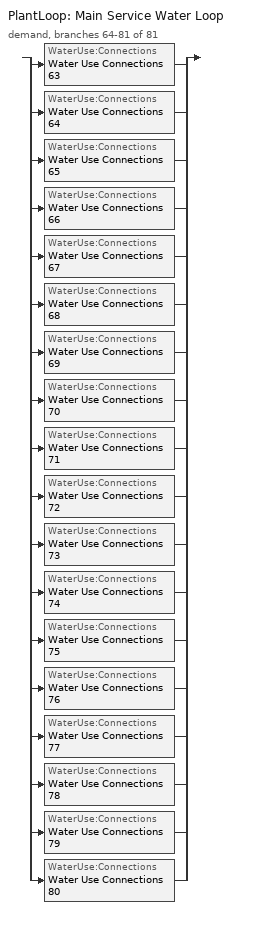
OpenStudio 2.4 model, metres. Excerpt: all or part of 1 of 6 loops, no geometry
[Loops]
PlantLoop 'Main Service Water Loop'
 demand, branches 64-81 of 81: split
  | WaterUse:Connections 'Water Use Connections 63'
  | WaterUse:Connections 'Water Use Connections 64'
  | WaterUse:Connections 'Water Use Connections 65'
  | WaterUse:Connections 'Water Use Connections 66'
  | WaterUse:Connections 'Water Use Connections 67'
  | WaterUse:Connections 'Water Use Connections 68'
  | WaterUse:Connections 'Water Use Connections 69'
  | WaterUse:Connections 'Water Use Connections 70'
  | WaterUse:Connections 'Water Use Connections 71'
  | WaterUse:Connections 'Water Use Connections 72'
  | WaterUse:Connections 'Water Use Connections 73'
  | WaterUse:Connections 'Water Use Connections 74'
  | WaterUse:Connections 'Water Use Connections 75'
  | WaterUse:Connections 'Water Use Connections 76'
  | WaterUse:Connections 'Water Use Connections 77'
  | WaterUse:Connections 'Water Use Connections 78'
  | WaterUse:Connections 'Water Use Connections 79'
  | WaterUse:Connections 'Water Use Connections 80'
[WaterUse:Connections]
Name | Water Use Equipment Name 1
Water Use Connections 63 | G sw apartment Service Water Use 0.15gal/min
Water Use Connections 64 | M n1 apartment Service Water Use 0.15gal/min
Water Use Connections 65 | M n2 apartment Service Water Use 0.15gal/min
Water Use Connections 66 | M ne apartment Service Water Use 0.15gal/min
Water Use Connections 67 | M nw apartment Service Water Use 0.15gal/min
Water Use Connections 68 | M s1 apartment Service Water Use 0.15gal/min
Water Use Connections 69 | M s2 apartment Service Water Use 0.15gal/min
Water Use Connections 70 | M se apartment Service Water Use 0.15gal/min
Water Use Connections 71 | M sw apartment Service Water Use 0.15gal/min
Water Use Connections 72 | Office Service Water Use 0.03gal/min
Water Use Connections 73 | T n1 apartment Service Water Use 0.15gal/min
Water Use Connections 74 | T n2 apartment Service Water Use 0.15gal/min
Water Use Connections 75 | T ne apartment Service Water Use 0.15gal/min
Water Use Connections 76 | T nw apartment Service Water Use 0.15gal/min
Water Use Connections 77 | T s1 apartment Service Water Use 0.15gal/min
Water Use Connections 78 | T s2 apartment Service Water Use 0.15gal/min
Water Use Connections 79 | T se apartment Service Water Use 0.15gal/min
Water Use Connections 80 | T sw apartment Service Water Use 0.15gal/min
[WaterUse:Equipment:Definition]
Name | Peak Flow Rate {m3/s} | Target Temperature Schedule | Sensible Fraction Schedule | Latent Fraction Schedule
G sw apartment Service Water Use Def 0.15gal/min | 9.37419e-06 | Schedule Ruleset 191 | Schedule Ruleset 189 | Schedule Ruleset 190
M n1 apartment Service Water Use Def 0.15gal/min | 9.37419e-06 | Schedule Ruleset 194 | Schedule Ruleset 192 | Schedule Ruleset 193
M n2 apartment Service Water Use Def 0.15gal/min | 9.37419e-06 | Schedule Ruleset 197 | Schedule Ruleset 195 | Schedule Ruleset 196
M ne apartment Service Water Use Def 0.15gal/min | 9.37419e-06 | Schedule Ruleset 200 | Schedule Ruleset 198 | Schedule Ruleset 199
M nw apartment Service Water Use Def 0.15gal/min | 9.37419e-06 | Schedule Ruleset 203 | Schedule Ruleset 201 | Schedule Ruleset 202
M s1 apartment Service Water Use Def 0.15gal/min | 9.37419e-06 | Schedule Ruleset 206 | Schedule Ruleset 204 | Schedule Ruleset 205
M s2 apartment Service Water Use Def 0.15gal/min | 9.37419e-06 | Schedule Ruleset 209 | Schedule Ruleset 207 | Schedule Ruleset 208
M se apartment Service Water Use Def 0.15gal/min | 9.37419e-06 | Schedule Ruleset 212 | Schedule Ruleset 210 | Schedule Ruleset 211
M sw apartment Service Water Use Def 0.15gal/min | 9.37419e-06 | Schedule Ruleset 215 | Schedule Ruleset 213 | Schedule Ruleset 214
Office Service Water Use Def 0.03gal/min | 2.10919e-06 | Schedule Ruleset 218 | Schedule Ruleset 216 | Schedule Ruleset 217
T n1 apartment Service Water Use Def 0.15gal/min | 9.37419e-06 | Schedule Ruleset 221 | Schedule Ruleset 219 | Schedule Ruleset 220
T n2 apartment Service Water Use Def 0.15gal/min | 9.37419e-06 | Schedule Ruleset 224 | Schedule Ruleset 222 | Schedule Ruleset 223
T ne apartment Service Water Use Def 0.15gal/min | 9.37419e-06 | Schedule Ruleset 227 | Schedule Ruleset 225 | Schedule Ruleset 226
T nw apartment Service Water Use Def 0.15gal/min | 9.37419e-06 | Schedule Ruleset 230 | Schedule Ruleset 228 | Schedule Ruleset 229
T s1 apartment Service Water Use Def 0.15gal/min | 9.37419e-06 | Schedule Ruleset 233 | Schedule Ruleset 231 | Schedule Ruleset 232
T s2 apartment Service Water Use Def 0.15gal/min | 9.37419e-06 | Schedule Ruleset 236 | Schedule Ruleset 234 | Schedule Ruleset 235
T se apartment Service Water Use Def 0.15gal/min | 9.37419e-06 | Schedule Ruleset 239 | Schedule Ruleset 237 | Schedule Ruleset 238
T sw apartment Service Water Use Def 0.15gal/min | 9.37419e-06 | Schedule Ruleset 242 | Schedule Ruleset 240 | Schedule Ruleset 241
[WaterUse:Equipment]
Name | Water Use Equipment Definition | Space | Flow Rate Fraction Schedule
G sw apartment Service Water Use 0.15gal/min | G sw apartment Service Water Use Def 0.15gal/min | G SW Apartment | NECB-G-Service Water Heating
M n1 apartment Service Water Use 0.15gal/min | M n1 apartment Service Water Use Def 0.15gal/min | M N1 Apartment | NECB-G-Service Water Heating
M n2 apartment Service Water Use 0.15gal/min | M n2 apartment Service Water Use Def 0.15gal/min | M N2 Apartment | NECB-G-Service Water Heating
M ne apartment Service Water Use 0.15gal/min | M ne apartment Service Water Use Def 0.15gal/min | M NE Apartment | NECB-G-Service Water Heating
M nw apartment Service Water Use 0.15gal/min | M nw apartment Service Water Use Def 0.15gal/min | M NW Apartment | NECB-G-Service Water Heating
M s1 apartment Service Water Use 0.15gal/min | M s1 apartment Service Water Use Def 0.15gal/min | M S1 Apartment | NECB-G-Service Water Heating
M s2 apartment Service Water Use 0.15gal/min | M s2 apartment Service Water Use Def 0.15gal/min | M S2 Apartment | NECB-G-Service Water Heating
M se apartment Service Water Use 0.15gal/min | M se apartment Service Water Use Def 0.15gal/min | M SE Apartment | NECB-G-Service Water Heating
M sw apartment Service Water Use 0.15gal/min | M sw apartment Service Water Use Def 0.15gal/min | M SW Apartment | NECB-G-Service Water Heating
Office Service Water Use 0.03gal/min | Office Service Water Use Def 0.03gal/min | Office | NECB-A-Service Water Heating
T n1 apartment Service Water Use 0.15gal/min | T n1 apartment Service Water Use Def 0.15gal/min | T N1 Apartment | NECB-G-Service Water Heating
T n2 apartment Service Water Use 0.15gal/min | T n2 apartment Service Water Use Def 0.15gal/min | T N2 Apartment | NECB-G-Service Water Heating
T ne apartment Service Water Use 0.15gal/min | T ne apartment Service Water Use Def 0.15gal/min | T NE Apartment | NECB-G-Service Water Heating
T nw apartment Service Water Use 0.15gal/min | T nw apartment Service Water Use Def 0.15gal/min | T NW Apartment | NECB-G-Service Water Heating
T s1 apartment Service Water Use 0.15gal/min | T s1 apartment Service Water Use Def 0.15gal/min | T S1 Apartment | NECB-G-Service Water Heating
T s2 apartment Service Water Use 0.15gal/min | T s2 apartment Service Water Use Def 0.15gal/min | T S2 Apartment | NECB-G-Service Water Heating
T se apartment Service Water Use 0.15gal/min | T se apartment Service Water Use Def 0.15gal/min | T SE Apartment | NECB-G-Service Water Heating
T sw apartment Service Water Use 0.15gal/min | T sw apartment Service Water Use Def 0.15gal/min | T SW Apartment | NECB-G-Service Water Heating
[Schedule:Ruleset]
Name | Default Day Schedule
NECB-G-Service Water Heating | NECB-G-Service Water Heating Default
Schedule Ruleset 189 | Schedule Day 194
Schedule Ruleset 190 | Schedule Day 195
Schedule Ruleset 191 | Schedule Day 196
Schedule Ruleset 192 | Schedule Day 197
Schedule Ruleset 193 | Schedule Day 198
Schedule Ruleset 194 | Schedule Day 199
Schedule Ruleset 195 | Schedule Day 200
Schedule Ruleset 196 | Schedule Day 201
Schedule Ruleset 197 | Schedule Day 202
Schedule Ruleset 198 | Schedule Day 203
Schedule Ruleset 199 | Schedule Day 204
Schedule Ruleset 200 | Schedule Day 205
Schedule Ruleset 201 | Schedule Day 206
Schedule Ruleset 202 | Schedule Day 207
Schedule Ruleset 203 | Schedule Day 208
Schedule Ruleset 204 | Schedule Day 209
Schedule Ruleset 205 | Schedule Day 210
Schedule Ruleset 206 | Schedule Day 211
Schedule Ruleset 207 | Schedule Day 212
Schedule Ruleset 208 | Schedule Day 213
Schedule Ruleset 209 | Schedule Day 214
Schedule Ruleset 210 | Schedule Day 215
Schedule Ruleset 211 | Schedule Day 216
Schedule Ruleset 212 | Schedule Day 217
Schedule Ruleset 213 | Schedule Day 218
Schedule Ruleset 214 | Schedule Day 219
Schedule Ruleset 215 | Schedule Day 220
Schedule Ruleset 216 | Schedule Day 221
Schedule Ruleset 217 | Schedule Day 222
Schedule Ruleset 218 | Schedule Day 223
NECB-A-Service Water Heating | NECB-A-Service Water Heating Default
Schedule Ruleset 219 | Schedule Day 224
Schedule Ruleset 220 | Schedule Day 225
Schedule Ruleset 221 | Schedule Day 226
Schedule Ruleset 222 | Schedule Day 227
Schedule Ruleset 223 | Schedule Day 228
Schedule Ruleset 224 | Schedule Day 229
Schedule Ruleset 225 | Schedule Day 230
Schedule Ruleset 226 | Schedule Day 231
Schedule Ruleset 227 | Schedule Day 232
Schedule Ruleset 228 | Schedule Day 233
Schedule Ruleset 229 | Schedule Day 234
Schedule Ruleset 230 | Schedule Day 235
Schedule Ruleset 231 | Schedule Day 236
Schedule Ruleset 232 | Schedule Day 237
Schedule Ruleset 233 | Schedule Day 238
Schedule Ruleset 234 | Schedule Day 239
Schedule Ruleset 235 | Schedule Day 240
Schedule Ruleset 236 | Schedule Day 241
Schedule Ruleset 237 | Schedule Day 242
Schedule Ruleset 238 | Schedule Day 243
Schedule Ruleset 239 | Schedule Day 244
Schedule Ruleset 240 | Schedule Day 245
Schedule Ruleset 241 | Schedule Day 246
Schedule Ruleset 242 | Schedule Day 247
[Schedule:Day]
NECB-G-Service Water Heating Default; NECB-G-Service Water Heating Default|Wkdy Day: 1, 0, 0.1, 6, 0, 0.05, 7, 0, 0.2, 8, 0, 0.8, 9, 0, 0.7, 10, 0, 0.5, 11, 0, 0.4, 14, 0, 0.2, 15, 0, 0.3, 17, 0, 0.5, 19, 0, 0.7, 21, 0, 0.4, 23, 0, 0.2, 24, 0, 0.1
NECB-G-Service Water Heating Sat Day: 1, 0, 0.1, 7, 0, 0.05, 8, 0, 0.2, 11, 0, 0.5, 15, 0, 0.3, 16, 0, 0.7, 17, 0, 0.9, 19, 0, 0.7, 20, 0, 0.6, 21, 0, 0.5, 22, 0, 0.4, 23, 0, 0.3, 24, 0, 0.2
NECB-G-Service Water Heating Sun|Hol Day: 1, 0, 0.1, 8, 0, 0.05, 9, 0, 0.2, 11, 0, 0.3, 13, 0, 0.2, 14, 0, 0.3, 15, 0, 0.4, 16, 0, 0.5, 17, 0, 0.6, 18, 0, 0.7, 19, 0, 0.4, 20, 0, 0.3, 24, 0, 0.2
Schedule Day 194; Schedule Day 197; Schedule Day 200; Schedule Day 203; Schedule Day 206; Schedule Day 209; Schedule Day 212; Schedule Day 215; Schedule Day 218; Schedule Day 221; Schedule Day 224; Schedule Day 227; Schedule Day 230; Schedule Day 233; Schedule Day 236; Schedule Day 239; Schedule Day 242; Schedule Day 245: 24, 0, 0.2
Schedule Day 195; Schedule Day 198; Schedule Day 201; Schedule Day 204; Schedule Day 207; Schedule Day 210; Schedule Day 213; Schedule Day 216; Schedule Day 219; Schedule Day 222; NECB-A-Service Water Heating Sat Day; NECB-A-Service Water Heating Sun|Hol Day; Schedule Day 225; Schedule Day 228; Schedule Day 231; Schedule Day 234; Schedule Day 237; Schedule Day 240; Schedule Day 243; Schedule Day 246: 24, 0, 0.05
Schedule Day 196; Schedule Day 199; Schedule Day 202; Schedule Day 205; Schedule Day 208; Schedule Day 211; Schedule Day 214; Schedule Day 217; Schedule Day 220; Schedule Day 223; Schedule Day 226; Schedule Day 229; Schedule Day 232; Schedule Day 235; Schedule Day 238; Schedule Day 241; Schedule Day 244; Schedule Day 247: 24, 0, 60
NECB-A-Service Water Heating Default; NECB-A-Service Water Heating Default|Wkdy Day: 7, 0, 0.05, 8, 0, 0.1, 10, 0, 0.5, 16, 0, 0.9, 17, 0, 0.7, 18, 0, 0.5, 19, 0, 0.3, 22, 0, 0.2, 24, 0, 0.05
[Schedule:Rule] Date Specification Type=DateRange; Start Month=1; Start Day=1; End Month=12; End Day=31
Name | Schedule Ruleset | Rule Order | Day Schedule | Apply Monday | Apply Tuesday | Apply Wednesday | Apply Thursday | Apply Friday | Apply Saturday | Apply Sunday
Schedule Rule 32 | NECB-G-Service Water Heating | 2 | NECB-G-Service Water Heating Default|Wkdy Day | Yes | Yes | Yes | Yes | Yes
Schedule Rule 33 | NECB-G-Service Water Heating | 1 | NECB-G-Service Water Heating Sat Day |  |  |  |  |  | Yes
Schedule Rule 34 | NECB-G-Service Water Heating | 0 | NECB-G-Service Water Heating Sun|Hol Day |  |  |  |  |  |  | Yes
Schedule Rule 35 | NECB-A-Service Water Heating | 2 | NECB-A-Service Water Heating Default|Wkdy Day | Yes | Yes | Yes | Yes | Yes
Schedule Rule 36 | NECB-A-Service Water Heating | 1 | NECB-A-Service Water Heating Sat Day |  |  |  |  |  | Yes
Schedule Rule 37 | NECB-A-Service Water Heating | 0 | NECB-A-Service Water Heating Sun|Hol Day |  |  |  |  |  |  | Yes
